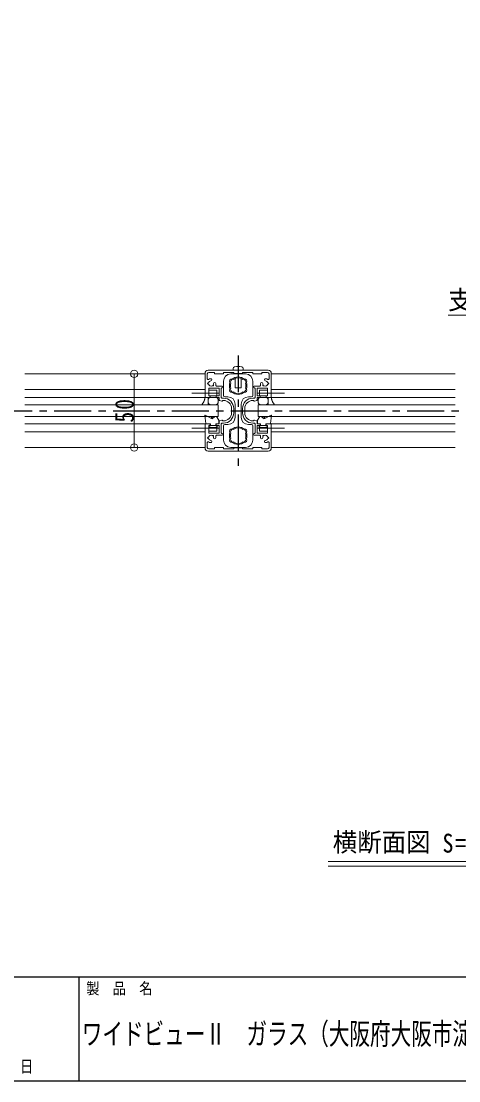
# Model space of a CAD drawing. Units: millimetres at full size, sheet at 1:5; details may follow other scales. Extents: x -1050 to 1050, y -742 to 742.
# Drawn here: x 101 to 398, y -708 to 13 of the extents above; entities that cross this region are included whole.
import ezdxf
from ezdxf.enums import TextEntityAlignment as Align

# ---------------------------------------------------------------- set-up
doc = ezdxf.new("R2010")
doc.units = ezdxf.units.MM
doc.header["$LTSCALE"] = 5
doc.linetypes.add('CHAIN1', pattern=[8, 5, -1, 1, -1])
doc.layers.add('0-0_通り芯', color=7, linetype='CHAIN1')
doc.layers.add('1-5_図枠1_1', color=7, linetype='Continuous')
for name, color, linetype, lineweight in [('0-3_寸法', 54, 'Continuous', 20), ('0-4_手摺部材', 92, 'Continuous', 20), ('0-7_ガラス', 6, 'Continuous', 20), ('0-8_その他', 11, 'Continuous', 20), ('0-9_文字', 3, 'Continuous', 20), ('0-A_支柱', 6, 'Continuous', 20), ('0-B_足元', 4, 'Continuous', 20)]:
    doc.layers.add(name, color=color, linetype=linetype, lineweight=lineweight)
doc.styles.add('ＭＳ ゴシック', font='')
doc.styles.add('ＭＳ 明朝', font='')
doc.styles.get('ＭＳ ゴシック').set_extended_font_data('MS Gothic')
doc.styles.get('ＭＳ 明朝').set_extended_font_data('MS Mincho')

# ---------------------------------------------------------------- blocks, each defined once
blk = doc.blocks.new('dimension_origin')
at = {"color": 0, "linetype": 'Continuous', "lineweight": -2}
blk.add_circle((0, 0), 1.25, dxfattribs=at)

msp = doc.modelspace()

# ---------------------------------------------------------------- linework, layer by layer
at = {"layer": '0-0_通り芯'}
for p, q in [((248.02, -214.293), (248.02, -289.293)), ((-236.98, -251.793), (948.02, -251.793))]:
    msp.add_line(p, q, dxfattribs=at)
at = {"layer": '0-0_通り芯', "linetype": 'Continuous'}
msp.add_line((270.52, -260.793), (270.339, -260.793), dxfattribs=at)
at = {"layer": '0-3_寸法'}
msp.add_line((177.282, -226.793), (177.282, -276.793), dxfattribs=at)
at = {"layer": '0-4_手摺部材'}
for p, q in [((103.02, -226.793), (225.52, -226.793)), ((395.52, -226.793), (270.52, -226.793)), ((225.52, -237.293), (103.02, -237.293)), ((270.52, -237.293), (395.52, -237.293)), ((103.02, -242.793), (225.523, -242.793)), ((228.02, -241.793), (233.52, -241.793)), ((228.097, -237.793), (233.52, -237.793)), ((233.52, -241.793), (233.52, -237.793)), ((267.943, -237.793), (262.52, -237.793)), ((262.52, -241.793), (262.52, -237.793)), ((268.02, -241.793), (262.52, -241.793)), ((395.52, -242.793), (270.517, -242.793)), ((103.02, -260.793), (225.52, -260.793)), ((103.02, -266.293), (225.52, -266.293)), ((228.02, -265.793), (233.52, -265.793)), ((228.097, -261.793), (233.52, -261.793)), ((233.52, -265.793), (233.52, -261.793)), ((267.943, -261.793), (262.52, -261.793)), ((262.52, -265.793), (262.52, -261.793)), ((268.02, -265.793), (262.52, -265.793)), ((395.52, -260.793), (270.52, -260.793)), ((395.52, -266.293), (270.52, -266.293)), ((225.52, -276.793), (103.02, -276.793)), ((270.52, -276.793), (395.52, -276.793))]:
    msp.add_line(p, q, dxfattribs=at)
at = {"layer": '0-4_手摺部材', "linetype": 'CHAIN1'}
for p, q in [((216.52, -239.793), (234.622, -239.793)), ((279.52, -239.793), (261.418, -239.793)), ((216.52, -263.793), (234.622, -263.793)), ((279.52, -263.793), (261.418, -263.793))]:
    msp.add_line(p, q, dxfattribs=at)
at = {"layer": '0-7_ガラス'}
for p, q in [((103.02, -247.793), (234.52, -247.793)), ((234.52, -247.793), (234.52, -255.793)), ((261.52, -247.793), (261.52, -255.793)), ((395.52, -247.793), (261.52, -247.793)), ((234.52, -255.793), (103.02, -255.793)), ((261.52, -255.793), (395.52, -255.793))]:
    msp.add_line(p, q, dxfattribs=at)
at = {"layer": '0-8_その他'}
for p, q in [((227.52, -242.793), (225.52, -242.793)), ((227.52, -242.793), (227.52, -247.793)), ((227.52, -245.793), (227.52, -244.793)), ((229.52, -242.793), (232.52, -242.793)), ((234.52, -244.793), (234.52, -245.793)), ((261.52, -244.793), (261.52, -245.793)), ((266.52, -242.793), (263.52, -242.793)), ((268.52, -242.793), (270.52, -242.793)), ((268.52, -242.793), (268.52, -247.793)), ((268.52, -245.793), (268.52, -244.793)), ((227.52, -247.793), (223.365, -247.793)), ((232.52, -247.793), (229.52, -247.793)), ((263.52, -247.793), (266.52, -247.793)), ((268.52, -247.793), (272.676, -247.793)), ((225.439, -254.985), (226.002, -260.613)), ((229.87, -257.179), (225.586, -254.886)), ((229.87, -255.793), (229.87, -257.179)), ((229.97, -255.693), (230.17, -255.693)), ((230.27, -257.393), (232.27, -255.793)), ((230.27, -255.793), (230.27, -257.393)), ((233.27, -255.793), (232.27, -255.793)), ((234.77, -258.293), (233.27, -255.793)), ((234.77, -258.293), (234.77, -260.643)), ((261.27, -258.293), (262.77, -255.793)), ((261.27, -258.293), (261.27, -260.643)), ((262.77, -255.793), (263.77, -255.793)), ((265.77, -257.393), (263.77, -255.793)), ((265.77, -255.793), (265.77, -257.393)), ((266.07, -255.693), (265.87, -255.693)), ((266.17, -257.179), (270.454, -254.886)), ((266.17, -255.793), (266.17, -257.179)), ((270.601, -254.985), (270.038, -260.613)), ((226.201, -260.793), (229.22, -260.793)), ((228.27, -262.093), (228.27, -263.293)), ((228.27, -262.093), (229.22, -262.093)), ((228.27, -263.293), (233.77, -263.293)), ((229.22, -262.093), (229.22, -260.793)), ((232.82, -260.793), (234.62, -260.793)), ((232.82, -262.093), (232.82, -260.793)), ((232.82, -262.093), (233.77, -262.093)), ((233.77, -262.093), (233.77, -263.293)), ((263.22, -260.793), (261.42, -260.793)), ((263.22, -262.093), (262.27, -262.093)), ((262.27, -262.093), (262.27, -263.293)), ((267.77, -263.293), (262.27, -263.293)), ((263.22, -262.093), (263.22, -260.793)), ((269.839, -260.793), (266.82, -260.793)), ((266.82, -262.093), (266.82, -260.793)), ((267.77, -262.093), (266.82, -262.093)), ((267.77, -262.093), (267.77, -263.293))]:
    msp.add_line(p, q, dxfattribs=at)
for points in [[(225.52, -242.793), (225.517, -242.809), (225.508, -242.856), (225.494, -242.933), (225.474, -243.038), (225.449, -243.168), (225.419, -243.32), (225.384, -243.489), (225.344, -243.672), (225.3, -243.864), (225.25, -244.06), (225.197, -244.254), (225.141, -244.441), (225.084, -244.617), (225.029, -244.776), (224.977, -244.913), (224.933, -245.025), (224.899, -245.107), (224.878, -245.158), (224.871, -245.175), (224.863, -245.192), (224.841, -245.243), (224.803, -245.326), (224.75, -245.44), (224.681, -245.582), (224.596, -245.749), (224.496, -245.937), (224.384, -246.14), (224.262, -246.353), (224.133, -246.571), (224.002, -246.786), (223.873, -246.994), (223.752, -247.187), (223.641, -247.361), (223.546, -247.511), (223.468, -247.632), (223.411, -247.72), (223.376, -247.775), (223.365, -247.793)], [(270.52, -242.793), (270.523, -242.809), (270.532, -242.856), (270.546, -242.933), (270.566, -243.038), (270.591, -243.168), (270.621, -243.32), (270.656, -243.489), (270.696, -243.672), (270.74, -243.864), (270.79, -244.06), (270.843, -244.254), (270.899, -244.441), (270.956, -244.617), (271.011, -244.776), (271.063, -244.913), (271.107, -245.025), (271.141, -245.107), (271.162, -245.158), (271.169, -245.175), (271.177, -245.192), (271.199, -245.243), (271.237, -245.326), (271.29, -245.44), (271.359, -245.582), (271.444, -245.749), (271.544, -245.937), (271.656, -246.14), (271.778, -246.353), (271.907, -246.571), (272.038, -246.786), (272.167, -246.994), (272.288, -247.187), (272.399, -247.361), (272.494, -247.511), (272.572, -247.632), (272.629, -247.72), (272.664, -247.775), (272.676, -247.793)]]:
    msp.add_lwpolyline(points, dxfattribs=at)
for centre, radius, start, end in [((229.52, -244.793), 2, 90, 180), ((232.52, -244.793), 2, 360, 90), ((263.52, -244.793), 2, 90, 180), ((266.52, -244.793), 2, 0, 90), ((229.52, -245.793), 2, 180, 270), ((232.52, -245.793), 2, 270, 360), ((263.52, -245.793), 2, 180, 270), ((266.52, -245.793), 2, 270, 0), ((225.539, -254.975), 0.1, 61.84892, 185.71059), ((229.97, -255.793), 0.1, 90, 180), ((230.17, -255.793), 0.1, 0, 90), ((265.87, -255.793), 0.1, 90, 180), ((266.07, -255.793), 0.1, 0, 90), ((270.501, -254.975), 0.1, 354.28941, 118.15108), ((226.201, -260.593), 0.2, 185.71059, 270), ((234.62, -260.643), 0.15, 270, 360), ((261.42, -260.643), 0.15, 180, 270), ((269.839, -260.593), 0.2, 270, 354.28941)]:
    msp.add_arc(centre, radius, start, end, dxfattribs=at)
at = {"layer": '0-9_文字'}
for p, q in [((429.008, -558.439), (309.255, -558.439)), ((429.008, -561.439), (309.255, -561.439))]:
    msp.add_line(p, q, dxfattribs=at)
msp.add_lwpolyline([(527.071, -224.344), (489.52, -186.793), (390.77, -186.793)], dxfattribs=at)
at = {"layer": '0-A_支柱'}
for p, q in [((244.618, -223.174), (244.52, -224.293)), ((251.422, -223.174), (251.52, -224.293)), ((225.52, -242.493), (225.52, -226.293)), ((227.02, -226.793), (227.02, -230.121)), ((227.52, -224.293), (268.52, -224.293)), ((232.02, -225.793), (228.02, -225.793)), ((232.02, -225.793), (232.02, -226.493)), ((237.72, -226.793), (232.32, -226.793)), ((238.02, -225.793), (238.02, -226.493)), ((245.02, -225.793), (238.02, -225.793)), ((244.52, -224.293), (251.52, -224.293)), ((245.02, -225.793), (245.02, -226.243)), ((245.32, -226.543), (250.72, -226.543)), ((251.02, -225.793), (258.02, -225.793)), ((251.02, -225.793), (251.02, -226.243)), ((258.02, -225.793), (258.02, -226.493)), ((258.32, -226.793), (263.72, -226.793)), ((264.02, -225.793), (264.02, -226.493)), ((264.02, -225.793), (268.02, -225.793)), ((269.02, -226.793), (269.02, -230.121)), ((270.52, -242.493), (270.52, -226.293)), ((228.02, -236.593), (228.02, -241.793)), ((235.02, -236.593), (228.02, -236.593)), ((232.82, -233.421), (232.82, -234.593)), ((233.32, -235.093), (237.17, -235.093)), ((235.02, -236.593), (235.02, -241.793)), ((236.52, -236.793), (236.52, -242.793)), ((237.17, -236.293), (237.02, -236.293)), ((262.72, -235.093), (258.87, -235.093)), ((258.87, -236.293), (259.02, -236.293)), ((259.52, -236.793), (259.52, -242.793)), ((261.02, -236.593), (268.02, -236.593)), ((261.02, -236.593), (261.02, -241.793)), ((263.22, -233.421), (263.22, -234.593)), ((268.02, -236.593), (268.02, -241.793)), ((228.52, -242.793), (225.82, -242.793)), ((228.72, -241.793), (228.02, -241.793)), ((229.02, -242.093), (229.02, -242.293)), ((233.02, -242.093), (233.02, -242.293)), ((235.02, -241.793), (233.32, -241.793)), ((233.52, -242.793), (235.02, -242.793)), ((235.02, -242.793), (235.02, -244.56)), ((235.246, -244.85), (236.946, -245.284)), ((238.02, -243.293), (237.02, -243.293)), ((237.52, -244.793), (237.268, -245.162)), ((238.02, -244.793), (237.52, -244.793)), ((258.02, -243.293), (259.02, -243.293)), ((258.02, -244.793), (258.52, -244.793)), ((258.52, -244.793), (258.772, -245.162)), ((260.794, -244.85), (259.094, -245.284)), ((261.02, -241.793), (262.72, -241.793)), ((262.52, -242.793), (261.02, -242.793)), ((261.02, -242.793), (261.02, -244.56)), ((263.02, -242.093), (263.02, -242.293)), ((267.02, -242.093), (267.02, -242.293)), ((267.32, -241.793), (268.02, -241.793)), ((267.52, -242.793), (270.22, -242.793)), ((243.52, -253.293), (243.52, -250.293)), ((245.02, -253.293), (245.02, -250.293)), ((251.02, -253.293), (251.02, -250.293)), ((252.52, -253.293), (252.52, -250.293)), ((235.02, -260.793), (235.02, -259.026)), ((235.246, -258.735), (236.946, -258.302)), ((237.52, -258.793), (237.268, -258.424)), ((238.02, -258.793), (237.52, -258.793)), ((258.02, -258.793), (258.52, -258.793)), ((258.52, -258.793), (258.772, -258.424)), ((260.794, -258.735), (259.094, -258.302)), ((261.02, -260.793), (261.02, -259.026)), ((225.52, -261.093), (225.52, -277.293)), ((228.52, -260.793), (225.82, -260.793)), ((228.72, -261.793), (228.02, -261.793)), ((228.02, -266.993), (228.02, -261.793)), ((229.02, -261.493), (229.02, -261.293)), ((233.02, -261.493), (233.02, -261.293)), ((235.02, -261.793), (233.32, -261.793)), ((233.52, -260.793), (235.02, -260.793)), ((235.02, -266.993), (235.02, -261.793)), ((236.52, -266.793), (236.52, -260.793)), ((238.02, -260.293), (237.02, -260.293)), ((258.02, -260.293), (259.02, -260.293)), ((259.52, -266.793), (259.52, -260.793)), ((262.52, -260.793), (261.02, -260.793)), ((261.02, -261.793), (262.72, -261.793)), ((261.02, -266.993), (261.02, -261.793)), ((263.02, -261.493), (263.02, -261.293)), ((267.02, -261.493), (267.02, -261.293)), ((267.32, -261.793), (268.02, -261.793)), ((267.52, -260.793), (270.22, -260.793)), ((268.02, -266.993), (268.02, -261.793)), ((270.52, -261.093), (270.52, -277.293)), ((227.02, -276.793), (227.02, -273.465)), ((235.02, -266.993), (228.02, -266.993)), ((232.82, -270.165), (232.82, -268.993)), ((233.32, -268.493), (237.17, -268.493)), ((237.17, -267.293), (237.02, -267.293)), ((258.87, -267.293), (259.02, -267.293)), ((262.72, -268.493), (258.87, -268.493)), ((261.02, -266.993), (268.02, -266.993)), ((263.22, -270.165), (263.22, -268.993)), ((269.02, -276.793), (269.02, -273.465)), ((227.52, -279.293), (268.52, -279.293)), ((232.02, -277.793), (228.02, -277.793)), ((232.02, -277.793), (232.02, -277.093)), ((237.72, -276.793), (232.32, -276.793)), ((238.02, -277.793), (238.02, -277.093)), ((245.02, -277.793), (238.02, -277.793)), ((245.02, -277.793), (245.02, -277.343)), ((245.32, -277.043), (250.72, -277.043)), ((251.02, -277.793), (251.02, -277.343)), ((251.02, -277.793), (258.02, -277.793)), ((258.02, -277.793), (258.02, -277.093)), ((258.32, -276.793), (263.72, -276.793)), ((264.02, -277.793), (264.02, -277.093)), ((264.02, -277.793), (268.02, -277.793))]:
    msp.add_line(p, q, dxfattribs=at)
msp.add_lwpolyline([(246.02, -229.885), (246.02, -236.293), (250.02, -236.293), (250.02, -229.885)], dxfattribs=at)
for centre, radius, start, end in [((245.913, -223.287), 1.3, 105.88085, 175), ((248.02, -230.693), 9, 74.11915, 105.88085), ((250.127, -223.287), 1.3, 5, 74.11915), ((227.52, -226.293), 2, 90, 180), ((228.02, -226.793), 1, 90, 180), ((227.52, -230.121), 0.5, 180, 302.23095), ((229.52, -233.293), 3.25, 92.4576, 122.23095), ((229.413, -230.795), 0.75, 272.4576, 92.4576), ((232.32, -226.493), 0.3, 180, 270), ((237.72, -226.493), 0.3, 270, 360), ((245.32, -226.243), 0.3, 180, 270), ((250.72, -226.243), 0.3, 270, 360), ((258.32, -226.493), 0.3, 180, 270), ((263.72, -226.493), 0.3, 270, 360), ((266.627, -230.795), 0.75, 87.5424, 267.5424), ((266.52, -233.293), 3.25, 57.76905, 87.5424), ((268.02, -226.793), 1, 0, 90), ((268.52, -230.121), 0.5, 237.76905, 360), ((268.52, -226.293), 2, 0, 90), ((227.77, -233.293), 0.5, 81.78679, 278.21321), ((229.52, -233.293), 1.75, 92.4576, 163.57358), ((229.52, -233.293), 1.75, 196.42642, 298.57358), ((230.757, -234.53), 0.5, 216.78679, 53.21321), ((229.52, -233.293), 1.75, 331.42642, 357.0989), ((232.043, -233.421), 0.777, 0, 177.0989), ((233.32, -234.593), 0.5, 180, 270), ((237.02, -236.793), 0.5, 90, 180), ((237.17, -235.693), 0.6, 270, 90), ((258.87, -235.693), 0.6, 90, 270), ((259.02, -236.793), 0.5, 0, 90), ((262.72, -234.593), 0.5, 270, 360), ((263.997, -233.421), 0.777, 2.9011, 180), ((266.52, -233.293), 1.75, 182.9011, 208.57358), ((265.283, -234.53), 0.5, 126.78679, 323.21321), ((266.52, -233.293), 1.75, 241.42642, 343.57358), ((266.52, -233.293), 1.75, 16.42642, 87.5424), ((268.27, -233.293), 0.5, 261.78679, 98.21321), ((225.82, -242.493), 0.3, 180, 270), ((228.52, -242.293), 0.5, 270, 360), ((228.72, -242.093), 0.3, 0, 90), ((233.32, -242.093), 0.3, 90, 180), ((233.52, -242.293), 0.5, 180, 270), ((235.32, -244.56), 0.3, 180, 255.70562), ((237.02, -242.793), 0.5, 180, 270), ((238.02, -250.293), 7, 0, 90), ((238.02, -250.293), 5.5, 0, 90), ((258.02, -250.293), 7, 90, 180), ((258.02, -250.293), 5.5, 90, 180), ((259.02, -242.793), 0.5, 270, 360), ((260.72, -244.56), 0.3, 284.29438, 360), ((262.52, -242.293), 0.5, 270, 360), ((262.72, -242.093), 0.3, 0, 90), ((267.32, -242.093), 0.3, 90, 180), ((267.52, -242.293), 0.5, 180, 270), ((270.22, -242.493), 0.3, 270, 360), ((237.02, -244.993), 0.3, 255.70562, 325.65592), ((259.02, -244.993), 0.3, 214.34408, 284.29438), ((235.32, -259.026), 0.3, 104.29438, 180), ((237.02, -258.593), 0.3, 34.34408, 104.29438), ((238.02, -253.293), 7, 270, 360), ((238.02, -253.293), 5.5, 270, 360), ((258.02, -253.293), 7, 180, 270), ((258.02, -253.293), 5.5, 180, 270), ((259.02, -258.593), 0.3, 75.70562, 145.65592), ((260.72, -259.026), 0.3, 0, 75.70562), ((225.82, -261.093), 0.3, 90, 180), ((228.52, -261.293), 0.5, 0, 90), ((228.72, -261.493), 0.3, 270, 360), ((233.52, -261.293), 0.5, 90, 180), ((233.32, -261.493), 0.3, 180, 270), ((237.02, -260.793), 0.5, 90, 180), ((259.02, -260.793), 0.5, 0, 90), ((262.52, -261.293), 0.5, 0, 90), ((262.72, -261.493), 0.3, 270, 360), ((267.52, -261.293), 0.5, 90, 180), ((267.32, -261.493), 0.3, 180, 270), ((270.22, -261.093), 0.3, 0, 90), ((227.52, -273.465), 0.5, 57.76905, 180), ((227.77, -270.293), 0.5, 81.78679, 278.21321), ((229.52, -270.293), 3.25, 237.76905, 267.5424), ((229.52, -270.293), 1.75, 61.42642, 163.57358), ((229.52, -270.293), 1.75, 196.42642, 267.5424), ((229.413, -272.791), 0.75, 267.5424, 87.5424), ((230.757, -269.055), 0.5, 306.78679, 143.21321), ((229.52, -270.293), 1.75, 2.9011, 28.57358), ((232.043, -270.165), 0.777, 182.9011, 360), ((233.32, -268.993), 0.5, 90, 180), ((237.02, -266.793), 0.5, 180, 270), ((237.17, -267.893), 0.6, 270, 90), ((258.87, -267.893), 0.6, 90, 270), ((259.02, -266.793), 0.5, 270, 360), ((262.72, -268.993), 0.5, 0, 90), ((263.997, -270.165), 0.777, 180, 357.0989), ((266.52, -270.293), 1.75, 151.42642, 177.0989), ((265.283, -269.055), 0.5, 36.78679, 233.21321), ((266.52, -270.293), 1.75, 16.42642, 118.57358), ((266.627, -272.791), 0.75, 92.4576, 272.4576), ((266.52, -270.293), 1.75, 272.4576, 343.57358), ((266.52, -270.293), 3.25, 272.4576, 302.23095), ((268.27, -270.293), 0.5, 261.78679, 98.21321), ((268.52, -273.465), 0.5, 0, 122.23095), ((227.52, -277.293), 2, 180, 270), ((228.02, -276.793), 1, 180, 270), ((232.32, -277.093), 0.3, 90, 180), ((237.72, -277.093), 0.3, 0, 90), ((245.32, -277.343), 0.3, 90, 180), ((250.72, -277.343), 0.3, 0, 90), ((258.32, -277.093), 0.3, 90, 180), ((263.72, -277.093), 0.3, 0, 90), ((268.02, -276.793), 1, 270, 360), ((268.52, -277.293), 2, 270, 360)]:
    msp.add_arc(centre, radius, start, end, dxfattribs=at)
at = {"layer": '0-B_足元'}
for p, q in [((253.02, -226.793), (243.02, -226.793)), ((238.02, -231.793), (238.02, -241.393)), ((258.02, -231.793), (258.02, -241.393)), ((239.02, -242.393), (241.02, -242.393)), ((255.02, -242.393), (257.02, -242.393)), ((246.02, -247.393), (246.02, -256.193)), ((250.02, -256.193), (250.02, -247.393)), ((238.02, -262.193), (238.02, -271.793)), ((239.02, -261.193), (241.02, -261.193)), ((255.02, -261.193), (257.02, -261.193)), ((258.02, -262.193), (258.02, -271.793)), ((253.02, -276.793), (243.02, -276.793))]:
    msp.add_line(p, q, dxfattribs=at)
for centre in [(248.02, -234.793), (248.02, -268.793)]:
    msp.add_circle(centre, 6, dxfattribs=at)
for centre, radius, start, end in [((243.02, -231.793), 5, 90, 180), ((243.679, -231.753), 1.6, 46.31839, 243.6816), ((248.02, -234.793), 5.3, 52.3632, 127.6368), ((252.362, -231.753), 1.6, 296.3184, 133.68161), ((253.02, -231.793), 5, 0, 90), ((243.679, -237.833), 1.6, 116.3184, 313.68161), ((248.02, -234.793), 5.3, 162.3632, 197.6368), ((252.362, -237.833), 1.6, 226.31839, 63.6816), ((248.02, -234.793), 5.3, 342.3632, 17.6368), ((239.02, -241.393), 1, 180, 270), ((241.02, -247.393), 5, 0, 90), ((248.02, -234.793), 5.3, 232.36321, 307.63679), ((255.02, -247.393), 5, 90, 180), ((257.02, -241.393), 1, 270, 360), ((241.02, -256.193), 5, 270, 360), ((255.02, -256.193), 5, 180, 270), ((239.02, -262.193), 1, 90, 180), ((243.679, -265.753), 1.6, 46.31839, 243.6816), ((248.02, -268.793), 5.3, 52.3632, 127.6368), ((252.362, -265.753), 1.6, 296.3184, 133.68161), ((257.02, -262.193), 1, 0, 90), ((243.02, -271.793), 5, 180, 270), ((243.679, -271.833), 1.6, 116.3184, 313.68161), ((248.02, -268.793), 5.3, 162.3632, 197.6368), ((248.02, -268.793), 5.3, 232.36321, 307.63679), ((252.362, -271.833), 1.6, 226.31839, 63.6816), ((253.02, -271.793), 5, 270, 360), ((248.02, -268.793), 5.3, 342.3632, 17.6368)]:
    msp.add_arc(centre, radius, start, end, dxfattribs=at)
at = {"layer": '1-5_図枠1_1'}
for p, q in [((-990, -636.793), (990, -636.793)), ((139.646, -636.793), (139.646, -707.5))]:
    msp.add_line(p, q, dxfattribs=at)
msp.add_lwpolyline([(-990, 682.5), (-990, -707.5), (990, -707.5)], dxfattribs=at)

# ---------------------------------------------------------------- block references
at = {"layer": '0-3_寸法', "xscale": 2, "yscale": 2}
for p, rotation in [((177.282, -226.793), 90), ((177.282, -276.793), 270)]:
    msp.add_blockref('dimension_origin', p, dxfattribs=dict(at, rotation=rotation))

# ---------------------------------------------------------------- texts
at = {"layer": '0-3_寸法', "insert": (177.282, -259.918), "char_height": 12.83, "attachment_point": 7, "rotation": 90, "style": 'ＭＳ ゴシック'}
msp.add_mtext('\\T1.17;\\W0.85;50', dxfattribs=at)
at = {"layer": '0-9_文字', "style": 'ＭＳ ゴシック', "width": 0.95}
for s, p in [('支柱\u300045×55', (390.77, -186.793)), ('横断面図', (312.321, -555.439))]:
    msp.add_text(s, height=12.83, dxfattribs=at).set_placement(p, align=Align.BOTTOM_LEFT)
at = {"layer": '0-9_文字', "insert": (386.925, -555.439), "char_height": 12.83, "attachment_point": 7, "style": 'ＭＳ ゴシック'}
msp.add_mtext('\\T1.17;\\W0.85;S=1/5', dxfattribs=at)
at = {"layer": '1-5_図枠1_1'}
for s, height, style, width, p in [('製\u3000品\u3000名', 7.776, 'ＭＳ 明朝', 0.85, (144.696, -650.934)), ('ワイドビューⅡ\u3000ガラス（大阪府大阪市淀川区十三本町 事例）', 14.66, 'ＭＳ ゴシック', 0.7, (141.711, -687.248)), ('年\u3000\u3000月\u3000\u3000日', 8.294, 'ＭＳ 明朝', 0.8, (45.454, -704.318))]:
    msp.add_text(s, height=height, dxfattribs=dict(at, style=style, width=width)).set_placement(p, align=Align.BOTTOM_LEFT)

doc.saveas('drawing.dxf')
